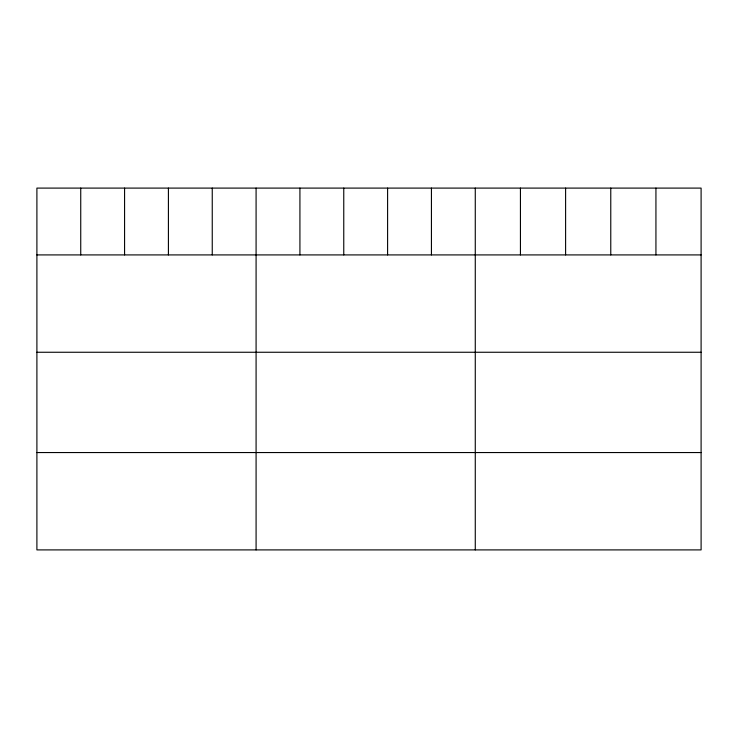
<?xml version="1.0" encoding="UTF-8"?>
<svg xmlns="http://www.w3.org/2000/svg" width="738" height="738" viewBox="0 0 738 738"><rect width="100%" height="100%" fill="white"/><g stroke="black" fill="none" stroke-linecap="round" stroke-linejoin="round"><path stroke-width="1.11" d="M701.1 254.914L701.1 549.902L36.9 549.902L36.9 188.098L701.1 188.098L701.1 254.914L36.9 254.914M36.9 352.257L701.1 352.257M36.9 452.551L701.1 452.551M655.934 188.098L655.934 254.914M610.769 188.098L610.769 254.914M565.603 188.098L565.603 254.914M520.438 188.098L520.438 254.914M475.272 188.098L475.272 549.902M431.435 188.098L431.435 254.914M387.598 188.098L387.598 254.914M343.76 188.098L343.76 254.914M299.923 188.098L299.923 254.914M256.086 188.098L256.086 549.902M212.249 188.098L212.249 254.914M168.412 188.098L168.412 254.914M124.574 188.098L124.574 254.914M80.737 188.098L80.737 254.914"/></g></svg>
